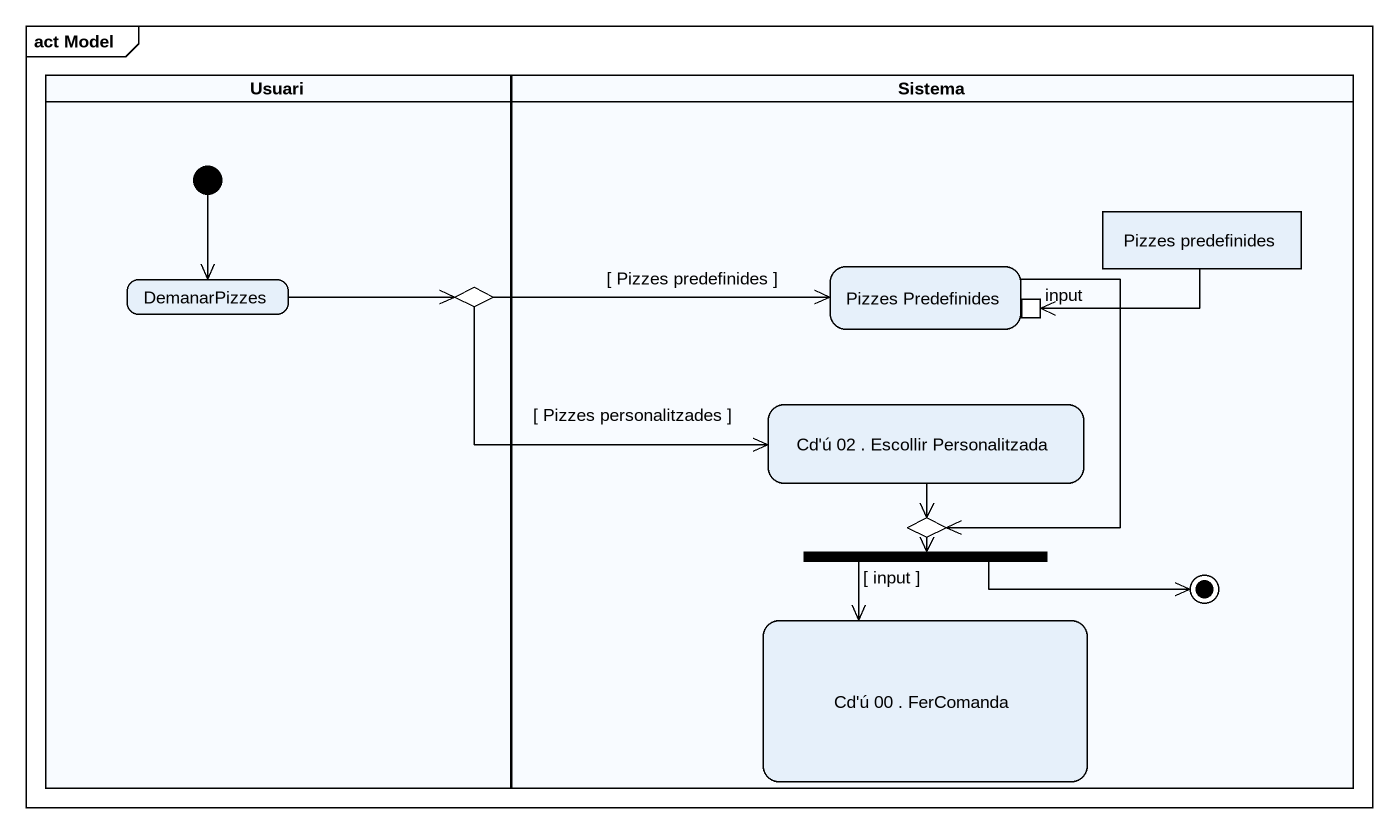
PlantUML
@startuml
mainframe act Model
hide empty description
state Usuari <<partition>> {
  state DemanarPizzes
  state choice1 <<choice>>
  [*] --> DemanarPizzes
}
state Sistema <<partition>> {
  state "Pizzes Predefinides" as Pizzes_Predefinides {
    state input <<inputPin>>
  }
  state "Pizzes predefinides" as Pizzes_predefinides <<object>>
  state "Cd'ú 02 . Escollir Personalitzada" as Cd_ú_02_Escollir
  state fork1 <<fork>>
  state choice2 <<choice>>
  state "Cd'ú 00 . FerComanda" as Cd_ú_00_FerComanda
  fork1 -right-> [*]
}
Pizzes_Predefinides --> choice2
Pizzes_predefinides -left-> input
DemanarPizzes -right-> choice1
choice1 -right-> Pizzes_Predefinides : [ Pizzes predefinides ]
choice1 -right-> Cd_ú_02_Escollir : [ Pizzes personalitzades ]
Cd_ú_02_Escollir --> choice2
fork1 --> Cd_ú_00_FerComanda : [ input ]
choice2 --> fork1
@enduml
